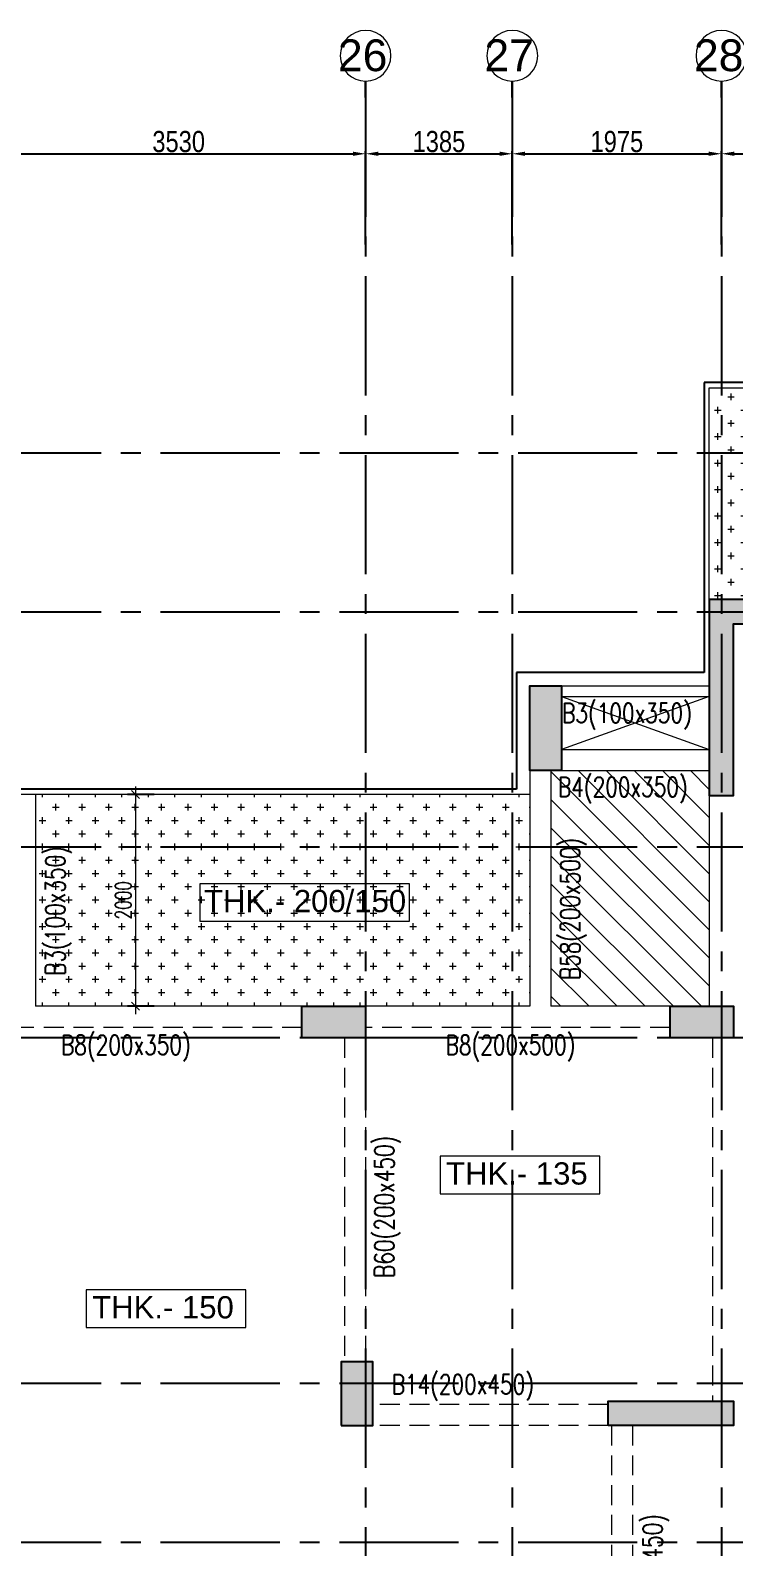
# Model space of a CAD drawing. Header units: millimetres. Extents: x 1255966 to 1543012, y 318612 to 465611.
# Drawn here: x 1413276 to 1419916, y 356084 to 370403 of the extents above; entities that cross this region are included whole.
import ezdxf
from ezdxf.enums import TextEntityAlignment as Align

# ---------------------------------------------------------------- set-up
doc = ezdxf.new("R2010")
doc.units = ezdxf.units.MM
doc.header["$LTSCALE"] = 500
doc.header["$MEASUREMENT"] = 0
doc.header["$PDMODE"] = 34
doc.linetypes.add('HIDDEN', pattern=[0.375, 0.25, -0.125])
doc.linetypes.add('Site$0$CENTER2', pattern=[1.125, 0.75, -0.125, 0.125, -0.125])
doc.layers.get('Defpoints').update_dxf_attribs({"lineweight": 0})
for name, color, linetype, lineweight in [('CALL', 1, 'Continuous', 18), ('CUT OUT', 1, 'Continuous', 13), ('dim-M', 1, 'Continuous', 15), ('GRID NO.', 7, 'Continuous', 20), ('HATCH', 1, 'Continuous', 5), ('TEXT 01', 3, 'Continuous', 15), ('TOWER AREA BEAM..', 3, 'Continuous', 20), ('TOWER COL HATCH', 253, 'Continuous', 20)]:
    doc.layers.add(name, color=color, linetype=linetype, lineweight=lineweight)
for name, color, linetype in [('GLASS', 5, 'Continuous'), ('GRID', 7, 'Continuous'), ('GRID DIM', 7, 'Continuous'), ('S-FRAMING PLAN', 4, 'Continuous'), ('T BEAM N', 3, 'Continuous'), ('TOWER AREA COLUMN.', 6, 'Continuous')]:
    doc.layers.add(name, color=color, linetype=linetype)
doc.layers.add('PROJECTION', color=7, linetype='HIDDEN', true_color=0xff4000)
doc.layers.add('STAIR', color=7, linetype='Continuous', true_color=0x3f4f7f)
doc.styles.add('2MM', font='romans.shx', dxfattribs={"width": 0.7})
doc.styles.add('ABHI', font='arial.ttf')
doc.styles.add('D50', font='arial.ttf', dxfattribs={"width": 0.8})
doc.styles.add('S-T', font='romans.shx')
doc.dimstyles.new('INNER DIM', dxfattribs={"dimtxt": 200, "dimasz": 120, "dimexe": 25, "dimexo": 25, "dimgap": 12, "dimtad": 1, "dimdec": 0, "dimrnd": 5, "dimzin": 0, "dimdsep": 46, "dimtxsty": 'D50', "dimcen": 0.09, "dimdle": 25, "dimclrt": 6, "dimadec": 0, "dimazin": 0, "dimtfac": 1, "dimtdec": 0, "dimtofl": 0, "dimtmove": 1, "dimatfit": 3, "dimfxl": 75, "dimtolj": 1, "dimtzin": 0, "dimarcsym": 0})
doc.dimstyles.new('RAJESH', dxfattribs={"dimtxt": 200, "dimasz": 180, "dimexe": 100, "dimexo": 250, "dimgap": 50, "dimtad": 2, "dimdec": 0, "dimrnd": 5, "dimzin": 1, "dimdsep": 46, "dimtxsty": '2MM', "dimblk": 'OBLIQUE', "dimcen": 0, "dimdle": 100, "dimclrd": 1, "dimclre": 1, "dimclrt": 3, "dimadec": 0, "dimazin": 0, "dimtfac": 1, "dimtdec": 0, "dimtix": 1, "dimtmove": 2, "dimatfit": 3, "dimfxl": 1, "dimtolj": 1, "dimlwd": -1, "dimarcsym": 0})
pattern_1 = [(90, (-1381890.62, -304839.69), (-125, 125), [62.5, -187.5]), (180, (-1381859.37, -304808.44), (-125, -125), [62.5, -187.5])]

# ---------------------------------------------------------------- blocks, each defined once
blk = doc.blocks.new('A$Ca8bcdc7a')
at = {"layer": 'HATCH', "ltscale": 10}
h = blk.add_hatch(dxfattribs=at)
h.set_pattern_fill('CROSS', color=1, scale=500, angle=90)
h.set_pattern_definition(pattern_1)
h.paths.add_polyline_path([(5515, 7500), (6165, 7500), (6165, 9500), (2100, 9500), (2100, 9000), (2215, 9000), (2215, 7500)])
h = blk.add_hatch(dxfattribs=at)
h.set_pattern_fill('ANSI31', color=1, scale=1500)
h.set_pattern_definition([(45, (-1381890.62, -304839.69), (-132.582521, 132.582521), [])])
h.paths.add_polyline_path([(6165, 3660), (6685, 3660), (7660, 3660), (7660, 5885), (6165, 5885), (6165, 5650)])
h = blk.add_hatch(dxfattribs=at)
h.set_pattern_fill('CROSS', color=1, scale=500, angle=90)
h.set_pattern_definition(pattern_1)
h.paths.add_polyline_path([(12525, 5660), (7860, 5660), (7860, 3660), (9410, 3660), (10160, 3660), (12525, 3660)])
at = {"layer": 'CUT OUT', "color": 1, "ltscale": 10}
for p, q in [((7560, 6585), (6165, 6085)), ((6165, 6585), (7560, 6085))]:
    blk.add_line(p, q, dxfattribs=at)
at = {"layer": 'S-FRAMING PLAN', "color": 3, "linetype": 'ByBlock', "lineweight": 20, "ltscale": 10}
for p, q in [((7560, 6685), (6165, 6685)), ((7560, 6585), (6165, 6585)), ((7560, 6085), (6165, 6085)), ((7560, 5885), (6165, 5885)), ((7660, 5885), (7660, 3660)), ((7860, 5885), (7860, 3660)), ((6165, 5650), (6165, 3660)), ((12525, 5660), (13140, 5660)), ((12525, 5660), (12525, 3660)), ((6535, 3660), (7660, 3660)), ((7860, 3660), (9410, 3660)), ((10010, 3660), (12525, 3660))]:
    blk.add_line(p, q, dxfattribs=at)
for points in [[(6165, 7500), (6165, 9500), (2100, 9500), (2100, 9000)], [(7860, 5660), (12525, 5660)]]:
    blk.add_lwpolyline(points, dxfattribs=at)
at = {"layer": 'TOWER AREA BEAM..', "color": 3, "linetype": 'HIDDEN', "ltscale": 1.5}
for p, q in [((6535, 3460), (9410, 3460)), ((10010, 3460), (12940, 3460)), ((6135, 3360), (6135, -70)), ((9410, 3360), (9410, 300)), ((9610, 3360), (9610, 300)), ((7119, -100), (9340, -100)), ((6889, -300), (6889, -3440)), ((7089, -300), (7089, -1770)), ((7119, -300), (9340, -300))]:
    blk.add_line(p, q, dxfattribs=at)
blk = doc.blocks.new('GRID MARK')
at = {"layer": 'GRID NO.', "const_width": 50}
blk.add_lwpolyline([(0, -541), (0, -891)], dxfattribs=at)
at = {"layer": 'GRID NO.'}
blk.add_circle((0, 0), 541, dxfattribs=at)
at = {"layer": 'GRID NO.', "style": 'D50', "width": 0.8}
blk.add_attdef('Y1', text='', height=500, dxfattribs=at).set_placement((-33, -267), align=Align.CENTER)
blk = doc.blocks.new('*D35')
at = {"layer": 'Defpoints', "color": 0, "linetype": 'Continuous', "transparency": 16777216}
for p in [(1416441, 258393), (1412911, 257510), (1416441, 257510)]:
    blk.add_point(p, dxfattribs=at)
at = {"layer": 'GRID DIM', "color": 0, "linetype": 'Continuous', "lineweight": -2, "transparency": 16777216}
for p, q in [((1412911, 257535), (1412911, 258418)), ((1416441, 257535), (1416441, 258418))]:
    blk.add_line(p, q, dxfattribs=at)
at = {"layer": 'GRID DIM', "linetype": 'Continuous', "lineweight": -2, "transparency": 16777216}
blk.add_line((1413031, 258393), (1416321, 258393), dxfattribs=at)
at = {"layer": 'GRID DIM', "linetype": 'Continuous', "transparency": 16777216}
for points in [[(1413031, 258413), (1413031, 258373), (1412911, 258393)], [(1416321, 258413), (1416321, 258373), (1416441, 258393)]]:
    blk.add_solid(points, dxfattribs=at)
at = {"layer": 'GRID DIM', "linetype": 'Continuous', "transparency": 16777216, "insert": (1414676, 258507), "char_height": 200, "attachment_point": 5, "style": 'D50'}
blk.add_mtext('\\A1;3530', dxfattribs=at)
blk = doc.blocks.new('*D36')
at = {"layer": 'Defpoints', "color": 0, "linetype": 'Continuous', "transparency": 16777216}
for p in [(1417826, 258393), (1416441, 257510), (1417826, 257510)]:
    blk.add_point(p, dxfattribs=at)
at = {"layer": 'GRID DIM', "color": 0, "linetype": 'Continuous', "lineweight": -2, "transparency": 16777216}
for p, q in [((1416441, 257535), (1416441, 258418)), ((1417826, 257535), (1417826, 258418))]:
    blk.add_line(p, q, dxfattribs=at)
at = {"layer": 'GRID DIM', "linetype": 'Continuous', "lineweight": -2, "transparency": 16777216}
blk.add_line((1416561, 258393), (1417706, 258393), dxfattribs=at)
at = {"layer": 'GRID DIM', "linetype": 'Continuous', "transparency": 16777216}
for points in [[(1416561, 258413), (1416561, 258373), (1416441, 258393)], [(1417706, 258413), (1417706, 258373), (1417826, 258393)]]:
    blk.add_solid(points, dxfattribs=at)
at = {"layer": 'GRID DIM', "linetype": 'Continuous', "transparency": 16777216, "insert": (1417133, 258507), "char_height": 200, "attachment_point": 5, "style": 'D50'}
blk.add_mtext('\\A1;1385', dxfattribs=at)
blk = doc.blocks.new('*D37')
at = {"layer": 'Defpoints', "color": 0, "linetype": 'Continuous', "transparency": 16777216}
for p in [(1419801, 258393), (1417826, 257510), (1419801, 257510)]:
    blk.add_point(p, dxfattribs=at)
at = {"layer": 'GRID DIM', "color": 0, "linetype": 'Continuous', "lineweight": -2, "transparency": 16777216}
for p, q in [((1417826, 257535), (1417826, 258418)), ((1419801, 257535), (1419801, 258418))]:
    blk.add_line(p, q, dxfattribs=at)
at = {"layer": 'GRID DIM', "linetype": 'Continuous', "lineweight": -2, "transparency": 16777216}
blk.add_line((1417946, 258393), (1419681, 258393), dxfattribs=at)
at = {"layer": 'GRID DIM', "linetype": 'Continuous', "transparency": 16777216}
for points in [[(1417946, 258413), (1417946, 258373), (1417826, 258393)], [(1419681, 258413), (1419681, 258373), (1419801, 258393)]]:
    blk.add_solid(points, dxfattribs=at)
at = {"layer": 'GRID DIM', "linetype": 'Continuous', "transparency": 16777216, "insert": (1418813, 258507), "char_height": 200, "attachment_point": 5, "style": 'D50'}
blk.add_mtext('\\A1;1975', dxfattribs=at)
blk = doc.blocks.new('*D38')
at = {"layer": 'Defpoints', "color": 0, "linetype": 'Continuous', "transparency": 16777216}
for p in [(1421531, 258393), (1419801, 257510), (1421531, 257510)]:
    blk.add_point(p, dxfattribs=at)
at = {"layer": 'GRID DIM', "color": 0, "linetype": 'Continuous', "lineweight": -2, "transparency": 16777216}
for p, q in [((1419801, 257535), (1419801, 258418)), ((1421531, 257535), (1421531, 258418))]:
    blk.add_line(p, q, dxfattribs=at)
at = {"layer": 'GRID DIM', "linetype": 'Continuous', "lineweight": -2, "transparency": 16777216}
blk.add_line((1419921, 258393), (1421411, 258393), dxfattribs=at)
at = {"layer": 'GRID DIM', "linetype": 'Continuous', "transparency": 16777216}
for points in [[(1419921, 258413), (1419921, 258373), (1419801, 258393)], [(1421411, 258413), (1421411, 258373), (1421531, 258393)]]:
    blk.add_solid(points, dxfattribs=at)
at = {"layer": 'GRID DIM', "linetype": 'Continuous', "transparency": 16777216, "insert": (1420666, 258507), "char_height": 200, "attachment_point": 5, "style": 'D50'}
blk.add_mtext('\\A1;1730', dxfattribs=at)
blk = doc.blocks.new('3tgra')
at = {"layer": 'TOWER COL HATCH'}
h = blk.add_hatch(color=253, dxfattribs=at)
h.dxf.hatch_style = 1
h.paths.add_polyline_path([(1387406, 93642), (1388056, 93642), (1388056, 91792), (1387826, 91792), (1387826, 93412), (1387406, 93412)])
h = blk.add_hatch(color=253, dxfattribs=at)
h.dxf.hatch_style = 1
h.paths.add_polyline_path([(1389451, 92027), (1389751, 92027), (1389751, 92827), (1389451, 92827)])
h = blk.add_hatch(color=253, dxfattribs=at)
h.dxf.hatch_style = 1
h.paths.add_polyline_path([(1388426, 89502), (1388426, 89802), (1387826, 89802), (1387826, 89502)])
h = blk.add_hatch(color=253, dxfattribs=at)
h.dxf.hatch_style = 1
h.paths.add_polyline_path([(1391901, 89502), (1391901, 89802), (1391301, 89802), (1391301, 89502)])
h = blk.add_hatch(color=253, dxfattribs=at)
h.dxf.hatch_style = 1
h.paths.add_polyline_path([(1391531, 85842), (1391231, 85842), (1391231, 86442), (1391531, 86442)])
h = blk.add_hatch(color=253, dxfattribs=at)
h.dxf.hatch_style = 1
h.paths.add_polyline_path([(1389011, 85842), (1389011, 86072), (1387826, 86072), (1387826, 85842)])
at = {"layer": 'TOWER AREA COLUMN.', "color": 4}
blk.add_lwpolyline([(1387406, 93642), (1388056, 93642), (1388056, 91792), (1387826, 91792), (1387826, 93412), (1387406, 93412), (1387406, 93642)], dxfattribs=at)
for points in [[(1389451, 92027), (1389751, 92027), (1389751, 92827), (1389451, 92827)], [(1388426, 89502), (1388426, 89802), (1387826, 89802), (1387826, 89502)], [(1391901, 89502), (1391901, 89802), (1391301, 89802), (1391301, 89502)], [(1391531, 85842), (1391231, 85842), (1391231, 86442), (1391531, 86442)], [(1389011, 85842), (1389011, 86072), (1387826, 86072), (1387826, 85842)]]:
    blk.add_lwpolyline(points, close=True, dxfattribs=at)
blk = doc.blocks.new('_Oblique')
at = {"color": 0, "linetype": 'ByBlock', "lineweight": -2}
blk.add_line((-0.5, -0.5), (0.5, 0.5), dxfattribs=at)
blk = doc.blocks.new('*D572')
at = {"layer": 'Defpoints', "color": 0, "ltscale": 100, "transparency": 16777216}
for p in [(1414486, 363188), (1414268, 361188), (1414486, 361188)]:
    blk.add_point(p, dxfattribs=at)
at = {"layer": 'dim-M', "color": 1, "ltscale": 100, "transparency": 16777216}
blk.add_line((1414268, 363263), (1414268, 361113), dxfattribs=at)
at = {"layer": 'dim-M', "color": 1, "lineweight": -2, "ltscale": 100, "transparency": 16777216}
for p, q in [((1414446, 363188), (1414193, 363188)), ((1414446, 361188), (1414193, 361188))]:
    blk.add_line(p, q, dxfattribs=at)
at = {"layer": 'dim-M', "color": 1, "ltscale": 100, "transparency": 16777216, "xscale": 75, "yscale": 75, "zscale": 75}
for p, rotation in [((1414268, 363188), 90), ((1414268, 361188), 270)]:
    blk.add_blockref('_Oblique', p, dxfattribs=dict(at, rotation=rotation))
at = {"layer": 'dim-M', "color": 3, "ltscale": 100, "transparency": 16777216, "insert": (1414153, 362188), "char_height": 150, "attachment_point": 5, "rotation": 90, "style": '2MM'}
blk.add_mtext('\\A1;2000', dxfattribs=at)
blk = doc.blocks.new('A$C23cda4c2')
at = {"layer": 'CALL', "color": 7, "linetype": 'Continuous', "ltscale": 10}
blk.add_lwpolyline([(754, 0), (-754, 0), (-754, -355), (754, -355)], close=True, dxfattribs=at)
at = {"layer": 'TEXT 01', "color": 2, "linetype": 'Continuous', "style": 'ABHI'}
blk.add_text('THK.- 135', height=210, dxfattribs=at).set_placement((-697, -269, -4))
blk = doc.blocks.new('EEE')
at = {"layer": 'GRID', "color": 16, "linetype": 'Site$0$CENTER2', "ltscale": 3}
for points in [[(1416440.6, 258923.2), (1416440.6, 223711.9)], [(1417825.6, 258923.2), (1417825.6, 223711.9)], [(1419800.6, 258923.2), (1419800.6, 223711.9)], [(1363880.9, 255568.6), (1442964.5, 255568.6)], [(1363880.9, 254068.6), (1442964.5, 254068.6)], [(1363880.9, 251848.8), (1442964.5, 251848.8)], [(1363880.9, 250048.6), (1442964.5, 250048.6)], [(1363880.9, 246783.6), (1442964.5, 246783.6)], [(1363880.9, 245284), (1442964.5, 245284)]]:
    blk.add_lwpolyline(points, dxfattribs=at)
at = {"layer": 'GRID NO.'}
ref = blk.add_blockref('GRID MARK', (1416440.6, 259318.5), dxfattribs=dict(at, xscale=-0.4435200000032785, yscale=0.4435200000032785, zscale=0.4435200000032785))
ref.add_attrib('Y1', '26', dxfattribs={"height": 300, "style": 'D50'}).set_placement((1416413.2, 259172.9), align=Align.CENTER)
ref = blk.add_blockref('GRID MARK', (1417825.6, 259318.5), dxfattribs=dict(at, xscale=-0.4435200000032785, yscale=0.4435200000032785, zscale=0.4435200000032785))
ref.add_attrib('Y1', '27', dxfattribs={"height": 300, "style": 'D50'}).set_placement((1417795.7, 259172.9), align=Align.CENTER)
ref = blk.add_blockref('GRID MARK', (1419800.6, 259318.5), dxfattribs=dict(at, xscale=-0.4435200000032785, yscale=0.4435200000032785, zscale=0.4435200000032785))
ref.add_attrib('Y1', '28', dxfattribs={"height": 300, "style": 'D50'}).set_placement((1419774.2, 259172.9), align=Align.CENTER)
at = {"layer": 'GRID DIM', "color": 0, "linetype": 'Continuous'}
for base, p1, p2, picture, middle in [((1416440.6, 258393.3), (1412910.6, 257509.7), (1416440.6, 257509.7), '*D35', (1414675.6, 258507.5)), ((1417825.6, 258393.3), (1416440.6, 257509.7), (1417825.6, 257509.7), '*D36', (1417133.1, 258507.5)), ((1419800.6, 258393.3), (1417825.6, 257509.7), (1419800.6, 257509.7), '*D37', (1418813.1, 258507.4)), ((1421530.6, 258393.3), (1419800.6, 257509.7), (1421530.6, 257509.7), '*D38', (1420665.6, 258507.5))]:
    dim = blk.add_linear_dim(base=base, p1=p1, p2=p2, dimstyle='INNER DIM', override={"dimclrd": 256, "dimclrt": 256}, dxfattribs=at)
    dim.commit()
    dim.dimension.update_dxf_attribs({"geometry": picture, "text_midpoint": middle})

msp = doc.modelspace()

# ---------------------------------------------------------------- linework, layer by layer
at = {"layer": 'CALL', "color": 7, "linetype": 'Continuous', "ltscale": 10}
msp.add_lwpolyline([(1416856, 362344.7), (1414876.9, 362344.7), (1414876.9, 361989.3), (1416856, 361989.3)], close=True, dxfattribs=at)
at = {"layer": 'CALL', "color": 7, "linetype": 'Continuous', "ltscale": 10, "elevation": -0.2}
msp.add_lwpolyline([(1415310.7, 358509), (1413802.6, 358509), (1413802.6, 358153.6), (1415310.7, 358153.6)], close=True, dxfattribs=at)
at = {"layer": 'PROJECTION', "ltscale": 750}
msp.add_lwpolyline([(1426715.6, 356117.7), (1426715.6, 357402.7), (1430035.6, 357402.7), (1430035.6, 359117.7), (1429520.6, 359117.7), (1429520.6, 360652.7), (1431135.6, 360652.7), (1431135.6, 366577.7), (1430450.6, 366577.7), (1430450.6, 368577.7), (1424050.6, 368577.7), (1424050.6, 367077.7), (1419635.6, 367077.7), (1419635.6, 364337.9), (1417865.6, 364337.9), (1417865.6, 363237.9), (1412975.6, 363237.9)], dxfattribs=at)

# ---------------------------------------------------------------- block references
at = {"layer": 'CUT OUT', "color": 4, "xscale": -1}
msp.add_blockref('3tgra', (2807741.3, 271386.2), dxfattribs=at)
at = {"layer": 'GLASS', "color": 4, "ltscale": 10, "xscale": -1}
msp.add_blockref('A$Ca8bcdc7a', (1425850.6, 357527.7), dxfattribs=at)
at = {"layer": 'GRID', "color": 4}
msp.add_blockref('EEE', (0, 110844.1), dxfattribs=at)
at = {"layer": 'STAIR', "color": 4, "ltscale": 10}
msp.add_blockref('A$C23cda4c2', (1417897.6, 359772.5), dxfattribs=at)

# ---------------------------------------------------------------- texts
at = {"layer": 'T BEAM N', "color": 7, "lineweight": 0, "style": 'S-T', "width": 0.75}
for s, p in [('B3(100x350)', (1418296, 363863)), ('B4(200x350)', (1418257.1, 363166)), ('B8(200x350)', (1413565.7, 360728.3)), ('B8(200x500)', (1417196.6, 360728.3)), ('B14(200x450)', (1416687, 357524.6))]:
    msp.add_text(s, height=185, dxfattribs=at).set_placement(p)
for s, p in [('B58(200x500)', (1418464.5, 361434.9)), ('B3(100x350)', (1413603, 361475.8)), ('B60(200x450)', (1416709.6, 358622.3)), ('B59(200x450)', (1419242.3, 355049.8))]:
    msp.add_text(s, height=185, rotation=90, dxfattribs=at).set_placement(p)
at = {"layer": 'TEXT 01', "color": 2, "linetype": 'Continuous', "style": 'ABHI'}
for s, p in [('THK.- 200/150', (1414915.8, 362075.4, -4.5)), ('THK.- 150', (1413859.8, 358239.7, -4.7))]:
    msp.add_text(s, height=210, dxfattribs=at).set_placement(p)

# ---------------------------------------------------------------- dimensions: what is measured, and where the dimension line sits
at = {"layer": 'dim-M', "ltscale": 100}
dim = msp.add_linear_dim(base=(1414268.1, 361187.9), p1=(1414486.3, 363187.9), p2=(1414486.3, 361187.9), angle=90, dimstyle='RAJESH', override={"dimtxt": 150, "dimasz": 75, "dimexe": 75, "dimexo": 40, "dimgap": 40, "dimdle": 75, "dimtmove": 1}, dxfattribs=at)
dim.commit()
dim.dimension.update_dxf_attribs({"geometry": '*D572', "text_midpoint": (1414153.1, 362187.9)})

doc.saveas('drawing.dxf')
